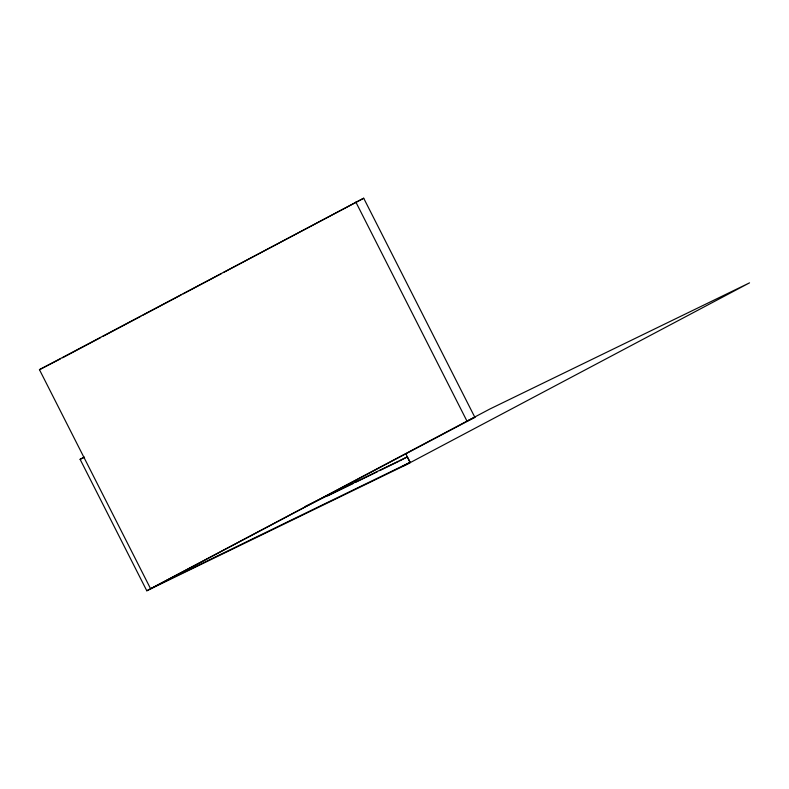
<?xml version="1.0" encoding="UTF-8"?>
<svg xmlns="http://www.w3.org/2000/svg" width="789" height="789" viewBox="0 0 789 789"><rect width="100%" height="100%" fill="white"/><g stroke="black" fill="none" stroke-linecap="round" stroke-linejoin="round"><path stroke-width="1.18" d="M39.45 369.666L363.709 198.226L474.86 417.312L150.6 588.762L39.45 369.666L60.368 358.926M62.538 357.782L100.597 337.613M102.767 336.469L140.827 316.31M142.996 315.156L181.056 294.997M183.226 293.843L221.285 273.684M223.455 272.53L363.709 198.226M146.793 590.774L489.861 409.018L749.55 282.847L406.473 464.603L146.793 590.774L80.103 459.326L83.91 457.304M399.638 460.924L407.262 456.89L410.043 462.364L402.42 466.407L410.29 462.581L405.842 453.823M80.103 459.326L84.522 457.176M474.86 417.312L466.989 421.139L355.839 202.043M305.244 506.459L407.262 456.89M327.563 495.946L353.068 483.558M355.287 482.483L377.458 471.704M379.677 470.629L398.534 461.466M166.094 580.891L410.043 462.364"/></g></svg>
